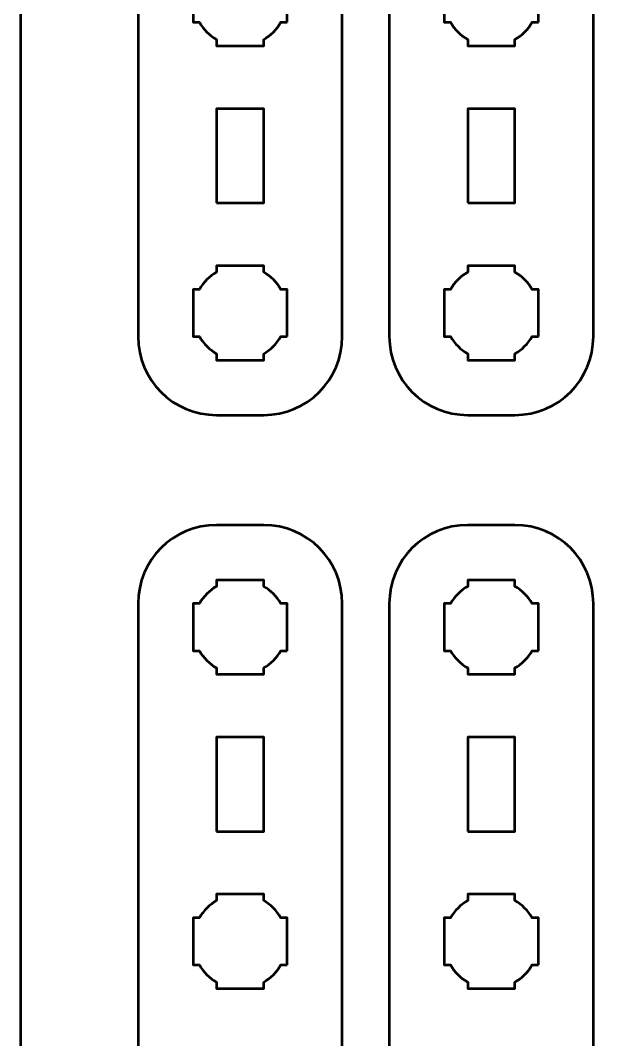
# Model space of a CAD drawing. Header units: centimetres. Extents: x -21 to 0, y -29.7 to 0.
# Drawn here: x -21 to -17.33, y -23.87 to -17.39 of the extents above; entities that cross this region are included whole.
import ezdxf

# ---------------------------------------------------------------- set-up
doc = ezdxf.new("R2010")
doc.units = ezdxf.units.CM
doc.header["$MEASUREMENT"] = 0
doc.layers.add('Layer 1', color=7, linetype='Continuous')

msp = doc.modelspace()

# ---------------------------------------------------------------- linework, layer by layer
at = {"layer": 'Layer 1', "color": 1, "lineweight": 53}
msp.add_open_spline([(-21.00003, -29.19995), (-21.00003, -29.19995), (-21.00003, -2.29992), (-21.00003, -2.29992), (-21.00003, -2.29992), (-21.00003, -2.21709), (-20.93286, -2.14992), (-20.85003, -2.14992), (-20.85003, -2.14992), (-20.7672, -2.14992), (-20.70003, -2.08275), (-20.70003, -1.99992), (-20.70003, -1.99992), (-20.70003, -1.91709), (-20.7672, -1.84992), (-20.85003, -1.84992), (-20.85003, -1.84992), (-20.93286, -1.84992), (-21.00003, -1.78275), (-21.00003, -1.69992), (-21.00003, -1.69992), (-21.00003, -1.61709), (-20.93286, -1.54992), (-20.85003, -1.54992), (-20.85003, -1.54992), (-20.7672, -1.54992), (-20.70003, -1.48275), (-20.70003, -1.39992), (-20.70003, -1.39992), (-20.70003, -1.31709), (-20.7672, -1.24992), (-20.85003, -1.24992), (-20.85003, -1.24992), (-20.93286, -1.24992), (-21.00003, -1.18275), (-21.00003, -1.09992), (-21.00003, -1.09992), (-21.00003, -1.09992), (-21.00003, -0.49992), (-21.00003, -0.49992), (-21.00003, -0.49992), (-21.00003, -0.22295), (-20.77694, 0.00004), (-20.49994, 0.00004), (-20.49994, 0.00004), (-20.49994, 0.00004), (-0.50008, 0.00004), (-0.50008, 0.00004), (-0.50008, 0.00004), (-0.22294, 0.00004), (0.00002, -0.22295), (0.00002, -0.49992), (0.00002, -0.49992), (0.00002, -0.49992), (0.00002, -29.19995), (0.00002, -29.19995), (0.00002, -29.19995), (0.00002, -29.47695), (-0.22294, -29.70004), (-0.50008, -29.70004), (-0.50008, -29.70004), (-0.50008, -29.70004), (-20.49994, -29.70004), (-20.49994, -29.70004), (-20.49994, -29.70004), (-20.77694, -29.70004), (-21.00003, -29.47695), (-21.00003, -29.19995)], degree=3, knots=[0, 0, 0, 0, 0.0588235, 0.0588235, 0.0588235, 0.0588235, 0.1176471, 0.1176471, 0.1176471, 0.1176471, 0.1764706, 0.1764706, 0.1764706, 0.1764706, 0.2352941, 0.2352941, 0.2352941, 0.2352941, 0.2941176, 0.2941176, 0.2941176, 0.2941176, 0.3529412, 0.3529412, 0.3529412, 0.3529412, 0.4117647, 0.4117647, 0.4117647, 0.4117647, 0.4705882, 0.4705882, 0.4705882, 0.4705882, 0.5294118, 0.5294118, 0.5294118, 0.5294118, 0.5882353, 0.5882353, 0.5882353, 0.5882353, 0.6470588, 0.6470588, 0.6470588, 0.6470588, 0.7058824, 0.7058824, 0.7058824, 0.7058824, 0.7647059, 0.7647059, 0.7647059, 0.7647059, 0.8235294, 0.8235294, 0.8235294, 0.8235294, 0.8823529, 0.8823529, 0.8823529, 0.8823529, 0.9411765, 0.9411765, 0.9411765, 0.9411765, 1, 1, 1, 1], dxfattribs=at)
at = {"layer": 'Layer 1', "color": 3, "lineweight": 53}
for points in [[(-20.25007, -19.39972), (-20.25007, -19.39972), (-20.25007, -1.09979), (-20.25007, -1.09979), (-20.25007, -1.09979), (-20.25007, -0.82279), (-20.02698, -0.59969), (-19.74998, -0.59969), (-19.74998, -0.59969), (-19.74998, -0.59969), (-19.44997, -0.59969), (-19.44997, -0.59969), (-19.44997, -0.59969), (-19.17301, -0.59969), (-18.95005, -0.82279), (-18.95005, -1.09979), (-18.95005, -1.09979), (-18.95005, -1.09979), (-18.95005, -19.39972), (-18.95005, -19.39972), (-18.95005, -19.39972), (-18.95005, -19.67672), (-19.17301, -19.89981), (-19.44997, -19.89981), (-19.44997, -19.89981), (-19.44997, -19.89981), (-19.74998, -19.89981), (-19.74998, -19.89981), (-19.74998, -19.89981), (-20.02698, -19.89981), (-20.25007, -19.67672), (-20.25007, -19.39972)], [(-18.65007, -19.39972), (-18.65007, -19.39972), (-18.65007, -1.09979), (-18.65007, -1.09979), (-18.65007, -1.09979), (-18.65007, -0.82279), (-18.42698, -0.59969), (-18.14998, -0.59969), (-18.14998, -0.59969), (-18.14998, -0.59969), (-17.84997, -0.59969), (-17.84997, -0.59969), (-17.84997, -0.59969), (-17.57301, -0.59969), (-17.35005, -0.82279), (-17.35005, -1.09979), (-17.35005, -1.09979), (-17.35005, -1.09979), (-17.35005, -19.39972), (-17.35005, -19.39972), (-17.35005, -19.39972), (-17.35005, -19.67672), (-17.57301, -19.89981), (-17.84997, -19.89981), (-17.84997, -19.89981), (-17.84997, -19.89981), (-18.14998, -19.89981), (-18.14998, -19.89981), (-18.14998, -19.89981), (-18.42698, -19.89981), (-18.65007, -19.67672), (-18.65007, -19.39972)], [(-20.25007, -27.39969), (-20.25007, -27.39969), (-20.25007, -21.09971), (-20.25007, -21.09971), (-20.25007, -21.09971), (-20.25007, -20.82274), (-20.02698, -20.59975), (-19.74998, -20.59975), (-19.74998, -20.59975), (-19.74998, -20.59975), (-19.44997, -20.59975), (-19.44997, -20.59975), (-19.44997, -20.59975), (-19.17301, -20.59975), (-18.95005, -20.82274), (-18.95005, -21.09971), (-18.95005, -21.09971), (-18.95005, -21.09971), (-18.95005, -27.39969), (-18.95005, -27.39969), (-18.95005, -27.39969), (-18.95005, -27.67669), (-19.17301, -27.89978), (-19.44997, -27.89978), (-19.44997, -27.89978), (-19.44997, -27.89978), (-19.74998, -27.89978), (-19.74998, -27.89978), (-19.74998, -27.89978), (-20.02698, -27.89978), (-20.25007, -27.67669), (-20.25007, -27.39969)], [(-18.65007, -27.39969), (-18.65007, -27.39969), (-18.65007, -21.09971), (-18.65007, -21.09971), (-18.65007, -21.09971), (-18.65007, -20.82274), (-18.42698, -20.59975), (-18.14998, -20.59975), (-18.14998, -20.59975), (-18.14998, -20.59975), (-17.84997, -20.59975), (-17.84997, -20.59975), (-17.84997, -20.59975), (-17.57301, -20.59975), (-17.35005, -20.82274), (-17.35005, -21.09971), (-17.35005, -21.09971), (-17.35005, -21.09971), (-17.35005, -27.39969), (-17.35005, -27.39969), (-17.35005, -27.39969), (-17.35005, -27.67669), (-17.57301, -27.89978), (-17.84997, -27.89978), (-17.84997, -27.89978), (-17.84997, -27.89978), (-18.14998, -27.89978), (-18.14998, -27.89978), (-18.14998, -27.89978), (-18.42698, -27.89978), (-18.65007, -27.67669), (-18.65007, -27.39969)]]:
    msp.add_open_spline(points, degree=3, knots=[0, 0, 0, 0, 0.125, 0.125, 0.125, 0.125, 0.25, 0.25, 0.25, 0.25, 0.375, 0.375, 0.375, 0.375, 0.5, 0.5, 0.5, 0.5, 0.625, 0.625, 0.625, 0.625, 0.75, 0.75, 0.75, 0.75, 0.875, 0.875, 0.875, 0.875, 1, 1, 1, 1], dxfattribs=at)
at = {"layer": 'Layer 1', "lineweight": 53}
for points, knots in [([(-19.30004, -17.39978), (-19.30004, -17.39978), (-19.34015, -17.39978), (-19.34015, -17.39978), (-19.34015, -17.39978), (-19.36647, -17.44526), (-19.4045, -17.48329), (-19.44997, -17.5096), (-19.44997, -17.5096), (-19.44997, -17.5096), (-19.44997, -17.54971), (-19.44997, -17.54971), (-19.44997, -17.54971), (-19.44997, -17.54971), (-19.60005, -17.54971), (-19.60005, -17.54971), (-19.60005, -17.54971), (-19.60005, -17.54971), (-19.74998, -17.54971), (-19.74998, -17.54971), (-19.74998, -17.54971), (-19.74998, -17.54971), (-19.74998, -17.5096), (-19.74998, -17.5096), (-19.74998, -17.5096), (-19.79559, -17.48329), (-19.83351, -17.44526), (-19.85983, -17.39978), (-19.85983, -17.39978), (-19.85983, -17.39978), (-19.90005, -17.39978), (-19.90005, -17.39978), (-19.90005, -17.39978), (-19.90005, -17.39978), (-19.90005, -17.24971), (-19.90005, -17.24971), (-19.90005, -17.24971), (-19.90005, -17.24971), (-19.90005, -17.09978), (-19.90005, -17.09978), (-19.90005, -17.09978), (-19.90005, -17.09978), (-19.85983, -17.09978), (-19.85983, -17.09978), (-19.85983, -17.09978), (-19.83351, -17.05431), (-19.79559, -17.01628), (-19.74998, -16.98996), (-19.74998, -16.98996), (-19.74998, -16.98996), (-19.74998, -16.94971), (-19.74998, -16.94971), (-19.74998, -16.94971), (-19.74998, -16.94971), (-19.60005, -16.94971), (-19.60005, -16.94971), (-19.60005, -16.94971), (-19.60005, -16.94971), (-19.44997, -16.94971), (-19.44997, -16.94971), (-19.44997, -16.94971), (-19.44997, -16.94971), (-19.44997, -16.98996), (-19.44997, -16.98996), (-19.44997, -16.98996), (-19.4045, -17.01628), (-19.36647, -17.05431), (-19.34015, -17.09978), (-19.34015, -17.09978), (-19.34015, -17.09978), (-19.30004, -17.09978), (-19.30004, -17.09978), (-19.30004, -17.09978), (-19.30004, -17.09978), (-19.30004, -17.24971), (-19.30004, -17.24971), (-19.30004, -17.24971), (-19.30004, -17.24971), (-19.30004, -17.39978), (-19.30004, -17.39978)], [0, 0, 0, 0, 0.05, 0.05, 0.05, 0.05, 0.1, 0.1, 0.1, 0.1, 0.15, 0.15, 0.15, 0.15, 0.2, 0.2, 0.2, 0.2, 0.25, 0.25, 0.25, 0.25, 0.3, 0.3, 0.3, 0.3, 0.35, 0.35, 0.35, 0.35, 0.4, 0.4, 0.4, 0.4, 0.45, 0.45, 0.45, 0.45, 0.5, 0.5, 0.5, 0.5, 0.55, 0.55, 0.55, 0.55, 0.6, 0.6, 0.6, 0.6, 0.65, 0.65, 0.65, 0.65, 0.7, 0.7, 0.7, 0.7, 0.75, 0.75, 0.75, 0.75, 0.8, 0.8, 0.8, 0.8, 0.85, 0.85, 0.85, 0.85, 0.9, 0.9, 0.9, 0.9, 0.95, 0.95, 0.95, 0.95, 1, 1, 1, 1]), ([(-17.70004, -17.39978), (-17.70004, -17.39978), (-17.74015, -17.39978), (-17.74015, -17.39978), (-17.74015, -17.39978), (-17.76647, -17.44526), (-17.8045, -17.48329), (-17.84997, -17.5096), (-17.84997, -17.5096), (-17.84997, -17.5096), (-17.84997, -17.54971), (-17.84997, -17.54971), (-17.84997, -17.54971), (-17.84997, -17.54971), (-18.00005, -17.54971), (-18.00005, -17.54971), (-18.00005, -17.54971), (-18.00005, -17.54971), (-18.14998, -17.54971), (-18.14998, -17.54971), (-18.14998, -17.54971), (-18.14998, -17.54971), (-18.14998, -17.5096), (-18.14998, -17.5096), (-18.14998, -17.5096), (-18.19559, -17.48329), (-18.23351, -17.44526), (-18.25983, -17.39978), (-18.25983, -17.39978), (-18.25983, -17.39978), (-18.30005, -17.39978), (-18.30005, -17.39978), (-18.30005, -17.39978), (-18.30005, -17.39978), (-18.30005, -17.24971), (-18.30005, -17.24971), (-18.30005, -17.24971), (-18.30005, -17.24971), (-18.30005, -17.09978), (-18.30005, -17.09978), (-18.30005, -17.09978), (-18.30005, -17.09978), (-18.25983, -17.09978), (-18.25983, -17.09978), (-18.25983, -17.09978), (-18.23351, -17.05431), (-18.19559, -17.01628), (-18.14998, -16.98996), (-18.14998, -16.98996), (-18.14998, -16.98996), (-18.14998, -16.94971), (-18.14998, -16.94971), (-18.14998, -16.94971), (-18.14998, -16.94971), (-18.00005, -16.94971), (-18.00005, -16.94971), (-18.00005, -16.94971), (-18.00005, -16.94971), (-17.84997, -16.94971), (-17.84997, -16.94971), (-17.84997, -16.94971), (-17.84997, -16.94971), (-17.84997, -16.98996), (-17.84997, -16.98996), (-17.84997, -16.98996), (-17.8045, -17.01628), (-17.76647, -17.05431), (-17.74015, -17.09978), (-17.74015, -17.09978), (-17.74015, -17.09978), (-17.70004, -17.09978), (-17.70004, -17.09978), (-17.70004, -17.09978), (-17.70004, -17.09978), (-17.70004, -17.24971), (-17.70004, -17.24971), (-17.70004, -17.24971), (-17.70004, -17.24971), (-17.70004, -17.39978), (-17.70004, -17.39978)], [0, 0, 0, 0, 0.05, 0.05, 0.05, 0.05, 0.1, 0.1, 0.1, 0.1, 0.15, 0.15, 0.15, 0.15, 0.2, 0.2, 0.2, 0.2, 0.25, 0.25, 0.25, 0.25, 0.3, 0.3, 0.3, 0.3, 0.35, 0.35, 0.35, 0.35, 0.4, 0.4, 0.4, 0.4, 0.45, 0.45, 0.45, 0.45, 0.5, 0.5, 0.5, 0.5, 0.55, 0.55, 0.55, 0.55, 0.6, 0.6, 0.6, 0.6, 0.65, 0.65, 0.65, 0.65, 0.7, 0.7, 0.7, 0.7, 0.75, 0.75, 0.75, 0.75, 0.8, 0.8, 0.8, 0.8, 0.85, 0.85, 0.85, 0.85, 0.9, 0.9, 0.9, 0.9, 0.95, 0.95, 0.95, 0.95, 1, 1, 1, 1]), ([(-19.74998, -18.54977), (-19.74998, -18.54977), (-19.74998, -17.94976), (-19.74998, -17.94976), (-19.74998, -17.94976), (-19.74998, -17.94976), (-19.44997, -17.94976), (-19.44997, -17.94976), (-19.44997, -17.94976), (-19.44997, -17.94976), (-19.44997, -18.54977), (-19.44997, -18.54977), (-19.44997, -18.54977), (-19.44997, -18.54977), (-19.74998, -18.54977), (-19.74998, -18.54977)], [0, 0, 0, 0, 0.25, 0.25, 0.25, 0.25, 0.5, 0.5, 0.5, 0.5, 0.75, 0.75, 0.75, 0.75, 1, 1, 1, 1]), ([(-18.14998, -18.54977), (-18.14998, -18.54977), (-18.14998, -17.94976), (-18.14998, -17.94976), (-18.14998, -17.94976), (-18.14998, -17.94976), (-17.84997, -17.94976), (-17.84997, -17.94976), (-17.84997, -17.94976), (-17.84997, -17.94976), (-17.84997, -18.54977), (-17.84997, -18.54977), (-17.84997, -18.54977), (-17.84997, -18.54977), (-18.14998, -18.54977), (-18.14998, -18.54977)], [0, 0, 0, 0, 0.25, 0.25, 0.25, 0.25, 0.5, 0.5, 0.5, 0.5, 0.75, 0.75, 0.75, 0.75, 1, 1, 1, 1]), ([(-19.30004, -19.39972), (-19.30004, -19.39972), (-19.34015, -19.39972), (-19.34015, -19.39972), (-19.34015, -19.39972), (-19.36647, -19.44533), (-19.4045, -19.48325), (-19.44997, -19.50957), (-19.44997, -19.50957), (-19.44997, -19.50957), (-19.44997, -19.54979), (-19.44997, -19.54979), (-19.44997, -19.54979), (-19.44997, -19.54979), (-19.60005, -19.54979), (-19.60005, -19.54979), (-19.60005, -19.54979), (-19.60005, -19.54979), (-19.74998, -19.54979), (-19.74998, -19.54979), (-19.74998, -19.54979), (-19.74998, -19.54979), (-19.74998, -19.50957), (-19.74998, -19.50957), (-19.74998, -19.50957), (-19.79559, -19.48325), (-19.83351, -19.44533), (-19.85983, -19.39972), (-19.85983, -19.39972), (-19.85983, -19.39972), (-19.90005, -19.39972), (-19.90005, -19.39972), (-19.90005, -19.39972), (-19.90005, -19.39972), (-19.90005, -19.24979), (-19.90005, -19.24979), (-19.90005, -19.24979), (-19.90005, -19.24979), (-19.90005, -19.09971), (-19.90005, -19.09971), (-19.90005, -19.09971), (-19.90005, -19.09971), (-19.85983, -19.09971), (-19.85983, -19.09971), (-19.85983, -19.09971), (-19.83351, -19.05424), (-19.79559, -19.01621), (-19.74998, -18.98989), (-19.74998, -18.98989), (-19.74998, -18.98989), (-19.74998, -18.94978), (-19.74998, -18.94978), (-19.74998, -18.94978), (-19.74998, -18.94978), (-19.60005, -18.94978), (-19.60005, -18.94978), (-19.60005, -18.94978), (-19.60005, -18.94978), (-19.44997, -18.94978), (-19.44997, -18.94978), (-19.44997, -18.94978), (-19.44997, -18.94978), (-19.44997, -18.98989), (-19.44997, -18.98989), (-19.44997, -18.98989), (-19.4045, -19.01621), (-19.36647, -19.05424), (-19.34015, -19.09971), (-19.34015, -19.09971), (-19.34015, -19.09971), (-19.30004, -19.09971), (-19.30004, -19.09971), (-19.30004, -19.09971), (-19.30004, -19.09971), (-19.30004, -19.24979), (-19.30004, -19.24979), (-19.30004, -19.24979), (-19.30004, -19.24979), (-19.30004, -19.39972), (-19.30004, -19.39972)], [0, 0, 0, 0, 0.05, 0.05, 0.05, 0.05, 0.1, 0.1, 0.1, 0.1, 0.15, 0.15, 0.15, 0.15, 0.2, 0.2, 0.2, 0.2, 0.25, 0.25, 0.25, 0.25, 0.3, 0.3, 0.3, 0.3, 0.35, 0.35, 0.35, 0.35, 0.4, 0.4, 0.4, 0.4, 0.45, 0.45, 0.45, 0.45, 0.5, 0.5, 0.5, 0.5, 0.55, 0.55, 0.55, 0.55, 0.6, 0.6, 0.6, 0.6, 0.65, 0.65, 0.65, 0.65, 0.7, 0.7, 0.7, 0.7, 0.75, 0.75, 0.75, 0.75, 0.8, 0.8, 0.8, 0.8, 0.85, 0.85, 0.85, 0.85, 0.9, 0.9, 0.9, 0.9, 0.95, 0.95, 0.95, 0.95, 1, 1, 1, 1]), ([(-17.70004, -19.39972), (-17.70004, -19.39972), (-17.74015, -19.39972), (-17.74015, -19.39972), (-17.74015, -19.39972), (-17.76647, -19.44533), (-17.8045, -19.48325), (-17.84997, -19.50957), (-17.84997, -19.50957), (-17.84997, -19.50957), (-17.84997, -19.54979), (-17.84997, -19.54979), (-17.84997, -19.54979), (-17.84997, -19.54979), (-18.00005, -19.54979), (-18.00005, -19.54979), (-18.00005, -19.54979), (-18.00005, -19.54979), (-18.14998, -19.54979), (-18.14998, -19.54979), (-18.14998, -19.54979), (-18.14998, -19.54979), (-18.14998, -19.50957), (-18.14998, -19.50957), (-18.14998, -19.50957), (-18.19559, -19.48325), (-18.23351, -19.44533), (-18.25983, -19.39972), (-18.25983, -19.39972), (-18.25983, -19.39972), (-18.30005, -19.39972), (-18.30005, -19.39972), (-18.30005, -19.39972), (-18.30005, -19.39972), (-18.30005, -19.24979), (-18.30005, -19.24979), (-18.30005, -19.24979), (-18.30005, -19.24979), (-18.30005, -19.09971), (-18.30005, -19.09971), (-18.30005, -19.09971), (-18.30005, -19.09971), (-18.25983, -19.09971), (-18.25983, -19.09971), (-18.25983, -19.09971), (-18.23351, -19.05424), (-18.19559, -19.01621), (-18.14998, -18.98989), (-18.14998, -18.98989), (-18.14998, -18.98989), (-18.14998, -18.94978), (-18.14998, -18.94978), (-18.14998, -18.94978), (-18.14998, -18.94978), (-18.00005, -18.94978), (-18.00005, -18.94978), (-18.00005, -18.94978), (-18.00005, -18.94978), (-17.84997, -18.94978), (-17.84997, -18.94978), (-17.84997, -18.94978), (-17.84997, -18.94978), (-17.84997, -18.98989), (-17.84997, -18.98989), (-17.84997, -18.98989), (-17.8045, -19.01621), (-17.76647, -19.05424), (-17.74015, -19.09971), (-17.74015, -19.09971), (-17.74015, -19.09971), (-17.70004, -19.09971), (-17.70004, -19.09971), (-17.70004, -19.09971), (-17.70004, -19.09971), (-17.70004, -19.24979), (-17.70004, -19.24979), (-17.70004, -19.24979), (-17.70004, -19.24979), (-17.70004, -19.39972), (-17.70004, -19.39972)], [0, 0, 0, 0, 0.05, 0.05, 0.05, 0.05, 0.1, 0.1, 0.1, 0.1, 0.15, 0.15, 0.15, 0.15, 0.2, 0.2, 0.2, 0.2, 0.25, 0.25, 0.25, 0.25, 0.3, 0.3, 0.3, 0.3, 0.35, 0.35, 0.35, 0.35, 0.4, 0.4, 0.4, 0.4, 0.45, 0.45, 0.45, 0.45, 0.5, 0.5, 0.5, 0.5, 0.55, 0.55, 0.55, 0.55, 0.6, 0.6, 0.6, 0.6, 0.65, 0.65, 0.65, 0.65, 0.7, 0.7, 0.7, 0.7, 0.75, 0.75, 0.75, 0.75, 0.8, 0.8, 0.8, 0.8, 0.85, 0.85, 0.85, 0.85, 0.9, 0.9, 0.9, 0.9, 0.95, 0.95, 0.95, 0.95, 1, 1, 1, 1]), ([(-19.30004, -21.39971), (-19.30004, -21.39971), (-19.34015, -21.39971), (-19.34015, -21.39971), (-19.34015, -21.39971), (-19.36647, -21.44533), (-19.4045, -21.48321), (-19.44997, -21.50953), (-19.44997, -21.50953), (-19.44997, -21.50953), (-19.44997, -21.54978), (-19.44997, -21.54978), (-19.44997, -21.54978), (-19.44997, -21.54978), (-19.60005, -21.54978), (-19.60005, -21.54978), (-19.60005, -21.54978), (-19.60005, -21.54978), (-19.74998, -21.54978), (-19.74998, -21.54978), (-19.74998, -21.54978), (-19.74998, -21.54978), (-19.74998, -21.50953), (-19.74998, -21.50953), (-19.74998, -21.50953), (-19.79559, -21.48321), (-19.83351, -21.44533), (-19.85983, -21.39971), (-19.85983, -21.39971), (-19.85983, -21.39971), (-19.90005, -21.39971), (-19.90005, -21.39971), (-19.90005, -21.39971), (-19.90005, -21.39971), (-19.90005, -21.24978), (-19.90005, -21.24978), (-19.90005, -21.24978), (-19.90005, -21.24978), (-19.90005, -21.09971), (-19.90005, -21.09971), (-19.90005, -21.09971), (-19.90005, -21.09971), (-19.85983, -21.09971), (-19.85983, -21.09971), (-19.85983, -21.09971), (-19.83351, -21.05424), (-19.79559, -21.01621), (-19.74998, -20.98989), (-19.74998, -20.98989), (-19.74998, -20.98989), (-19.74998, -20.94978), (-19.74998, -20.94978), (-19.74998, -20.94978), (-19.74998, -20.94978), (-19.60005, -20.94978), (-19.60005, -20.94978), (-19.60005, -20.94978), (-19.60005, -20.94978), (-19.44997, -20.94978), (-19.44997, -20.94978), (-19.44997, -20.94978), (-19.44997, -20.94978), (-19.44997, -20.98989), (-19.44997, -20.98989), (-19.44997, -20.98989), (-19.4045, -21.01621), (-19.36647, -21.05424), (-19.34015, -21.09971), (-19.34015, -21.09971), (-19.34015, -21.09971), (-19.30004, -21.09971), (-19.30004, -21.09971), (-19.30004, -21.09971), (-19.30004, -21.09971), (-19.30004, -21.24978), (-19.30004, -21.24978), (-19.30004, -21.24978), (-19.30004, -21.24978), (-19.30004, -21.39971), (-19.30004, -21.39971)], [0, 0, 0, 0, 0.05, 0.05, 0.05, 0.05, 0.1, 0.1, 0.1, 0.1, 0.15, 0.15, 0.15, 0.15, 0.2, 0.2, 0.2, 0.2, 0.25, 0.25, 0.25, 0.25, 0.3, 0.3, 0.3, 0.3, 0.35, 0.35, 0.35, 0.35, 0.4, 0.4, 0.4, 0.4, 0.45, 0.45, 0.45, 0.45, 0.5, 0.5, 0.5, 0.5, 0.55, 0.55, 0.55, 0.55, 0.6, 0.6, 0.6, 0.6, 0.65, 0.65, 0.65, 0.65, 0.7, 0.7, 0.7, 0.7, 0.75, 0.75, 0.75, 0.75, 0.8, 0.8, 0.8, 0.8, 0.85, 0.85, 0.85, 0.85, 0.9, 0.9, 0.9, 0.9, 0.95, 0.95, 0.95, 0.95, 1, 1, 1, 1]), ([(-17.70004, -21.39971), (-17.70004, -21.39971), (-17.74015, -21.39971), (-17.74015, -21.39971), (-17.74015, -21.39971), (-17.76647, -21.44533), (-17.8045, -21.48321), (-17.84997, -21.50953), (-17.84997, -21.50953), (-17.84997, -21.50953), (-17.84997, -21.54978), (-17.84997, -21.54978), (-17.84997, -21.54978), (-17.84997, -21.54978), (-18.00005, -21.54978), (-18.00005, -21.54978), (-18.00005, -21.54978), (-18.00005, -21.54978), (-18.14998, -21.54978), (-18.14998, -21.54978), (-18.14998, -21.54978), (-18.14998, -21.54978), (-18.14998, -21.50953), (-18.14998, -21.50953), (-18.14998, -21.50953), (-18.19559, -21.48321), (-18.23351, -21.44533), (-18.25983, -21.39971), (-18.25983, -21.39971), (-18.25983, -21.39971), (-18.30005, -21.39971), (-18.30005, -21.39971), (-18.30005, -21.39971), (-18.30005, -21.39971), (-18.30005, -21.24978), (-18.30005, -21.24978), (-18.30005, -21.24978), (-18.30005, -21.24978), (-18.30005, -21.09971), (-18.30005, -21.09971), (-18.30005, -21.09971), (-18.30005, -21.09971), (-18.25983, -21.09971), (-18.25983, -21.09971), (-18.25983, -21.09971), (-18.23351, -21.05424), (-18.19559, -21.01621), (-18.14998, -20.98989), (-18.14998, -20.98989), (-18.14998, -20.98989), (-18.14998, -20.94978), (-18.14998, -20.94978), (-18.14998, -20.94978), (-18.14998, -20.94978), (-18.00005, -20.94978), (-18.00005, -20.94978), (-18.00005, -20.94978), (-18.00005, -20.94978), (-17.84997, -20.94978), (-17.84997, -20.94978), (-17.84997, -20.94978), (-17.84997, -20.94978), (-17.84997, -20.98989), (-17.84997, -20.98989), (-17.84997, -20.98989), (-17.8045, -21.01621), (-17.76647, -21.05424), (-17.74015, -21.09971), (-17.74015, -21.09971), (-17.74015, -21.09971), (-17.70004, -21.09971), (-17.70004, -21.09971), (-17.70004, -21.09971), (-17.70004, -21.09971), (-17.70004, -21.24978), (-17.70004, -21.24978), (-17.70004, -21.24978), (-17.70004, -21.24978), (-17.70004, -21.39971), (-17.70004, -21.39971)], [0, 0, 0, 0, 0.05, 0.05, 0.05, 0.05, 0.1, 0.1, 0.1, 0.1, 0.15, 0.15, 0.15, 0.15, 0.2, 0.2, 0.2, 0.2, 0.25, 0.25, 0.25, 0.25, 0.3, 0.3, 0.3, 0.3, 0.35, 0.35, 0.35, 0.35, 0.4, 0.4, 0.4, 0.4, 0.45, 0.45, 0.45, 0.45, 0.5, 0.5, 0.5, 0.5, 0.55, 0.55, 0.55, 0.55, 0.6, 0.6, 0.6, 0.6, 0.65, 0.65, 0.65, 0.65, 0.7, 0.7, 0.7, 0.7, 0.75, 0.75, 0.75, 0.75, 0.8, 0.8, 0.8, 0.8, 0.85, 0.85, 0.85, 0.85, 0.9, 0.9, 0.9, 0.9, 0.95, 0.95, 0.95, 0.95, 1, 1, 1, 1]), ([(-19.74998, -22.5497), (-19.74998, -22.5497), (-19.74998, -21.94969), (-19.74998, -21.94969), (-19.74998, -21.94969), (-19.74998, -21.94969), (-19.44997, -21.94969), (-19.44997, -21.94969), (-19.44997, -21.94969), (-19.44997, -21.94969), (-19.44997, -22.5497), (-19.44997, -22.5497), (-19.44997, -22.5497), (-19.44997, -22.5497), (-19.74998, -22.5497), (-19.74998, -22.5497)], [0, 0, 0, 0, 0.25, 0.25, 0.25, 0.25, 0.5, 0.5, 0.5, 0.5, 0.75, 0.75, 0.75, 0.75, 1, 1, 1, 1]), ([(-18.14998, -22.5497), (-18.14998, -22.5497), (-18.14998, -21.94969), (-18.14998, -21.94969), (-18.14998, -21.94969), (-18.14998, -21.94969), (-17.84997, -21.94969), (-17.84997, -21.94969), (-17.84997, -21.94969), (-17.84997, -21.94969), (-17.84997, -22.5497), (-17.84997, -22.5497), (-17.84997, -22.5497), (-17.84997, -22.5497), (-18.14998, -22.5497), (-18.14998, -22.5497)], [0, 0, 0, 0, 0.25, 0.25, 0.25, 0.25, 0.5, 0.5, 0.5, 0.5, 0.75, 0.75, 0.75, 0.75, 1, 1, 1, 1]), ([(-19.30004, -23.39982), (-19.30004, -23.39982), (-19.34015, -23.39982), (-19.34015, -23.39982), (-19.34015, -23.39982), (-19.36647, -23.44529), (-19.4045, -23.48318), (-19.44997, -23.50964), (-19.44997, -23.50964), (-19.44997, -23.50964), (-19.44997, -23.54975), (-19.44997, -23.54975), (-19.44997, -23.54975), (-19.44997, -23.54975), (-19.60005, -23.54975), (-19.60005, -23.54975), (-19.60005, -23.54975), (-19.60005, -23.54975), (-19.74998, -23.54975), (-19.74998, -23.54975), (-19.74998, -23.54975), (-19.74998, -23.54975), (-19.74998, -23.50964), (-19.74998, -23.50964), (-19.74998, -23.50964), (-19.79559, -23.48318), (-19.83351, -23.44529), (-19.85983, -23.39982), (-19.85983, -23.39982), (-19.85983, -23.39982), (-19.90005, -23.39982), (-19.90005, -23.39982), (-19.90005, -23.39982), (-19.90005, -23.39982), (-19.90005, -23.24975), (-19.90005, -23.24975), (-19.90005, -23.24975), (-19.90005, -23.24975), (-19.90005, -23.09982), (-19.90005, -23.09982), (-19.90005, -23.09982), (-19.90005, -23.09982), (-19.85983, -23.09982), (-19.85983, -23.09982), (-19.85983, -23.09982), (-19.83351, -23.0542), (-19.79559, -23.01628), (-19.74998, -22.98996), (-19.74998, -22.98996), (-19.74998, -22.98996), (-19.74998, -22.94975), (-19.74998, -22.94975), (-19.74998, -22.94975), (-19.74998, -22.94975), (-19.60005, -22.94975), (-19.60005, -22.94975), (-19.60005, -22.94975), (-19.60005, -22.94975), (-19.44997, -22.94975), (-19.44997, -22.94975), (-19.44997, -22.94975), (-19.44997, -22.94975), (-19.44997, -22.98996), (-19.44997, -22.98996), (-19.44997, -22.98996), (-19.4045, -23.01628), (-19.36647, -23.0542), (-19.34015, -23.09982), (-19.34015, -23.09982), (-19.34015, -23.09982), (-19.30004, -23.09982), (-19.30004, -23.09982), (-19.30004, -23.09982), (-19.30004, -23.09982), (-19.30004, -23.24975), (-19.30004, -23.24975), (-19.30004, -23.24975), (-19.30004, -23.24975), (-19.30004, -23.39982), (-19.30004, -23.39982)], [0, 0, 0, 0, 0.05, 0.05, 0.05, 0.05, 0.1, 0.1, 0.1, 0.1, 0.15, 0.15, 0.15, 0.15, 0.2, 0.2, 0.2, 0.2, 0.25, 0.25, 0.25, 0.25, 0.3, 0.3, 0.3, 0.3, 0.35, 0.35, 0.35, 0.35, 0.4, 0.4, 0.4, 0.4, 0.45, 0.45, 0.45, 0.45, 0.5, 0.5, 0.5, 0.5, 0.55, 0.55, 0.55, 0.55, 0.6, 0.6, 0.6, 0.6, 0.65, 0.65, 0.65, 0.65, 0.7, 0.7, 0.7, 0.7, 0.75, 0.75, 0.75, 0.75, 0.8, 0.8, 0.8, 0.8, 0.85, 0.85, 0.85, 0.85, 0.9, 0.9, 0.9, 0.9, 0.95, 0.95, 0.95, 0.95, 1, 1, 1, 1]), ([(-17.70004, -23.39982), (-17.70004, -23.39982), (-17.74015, -23.39982), (-17.74015, -23.39982), (-17.74015, -23.39982), (-17.76647, -23.44529), (-17.8045, -23.48318), (-17.84997, -23.50964), (-17.84997, -23.50964), (-17.84997, -23.50964), (-17.84997, -23.54975), (-17.84997, -23.54975), (-17.84997, -23.54975), (-17.84997, -23.54975), (-18.00005, -23.54975), (-18.00005, -23.54975), (-18.00005, -23.54975), (-18.00005, -23.54975), (-18.14998, -23.54975), (-18.14998, -23.54975), (-18.14998, -23.54975), (-18.14998, -23.54975), (-18.14998, -23.50964), (-18.14998, -23.50964), (-18.14998, -23.50964), (-18.19559, -23.48318), (-18.23351, -23.44529), (-18.25983, -23.39982), (-18.25983, -23.39982), (-18.25983, -23.39982), (-18.30005, -23.39982), (-18.30005, -23.39982), (-18.30005, -23.39982), (-18.30005, -23.39982), (-18.30005, -23.24975), (-18.30005, -23.24975), (-18.30005, -23.24975), (-18.30005, -23.24975), (-18.30005, -23.09982), (-18.30005, -23.09982), (-18.30005, -23.09982), (-18.30005, -23.09982), (-18.25983, -23.09982), (-18.25983, -23.09982), (-18.25983, -23.09982), (-18.23351, -23.0542), (-18.19559, -23.01628), (-18.14998, -22.98996), (-18.14998, -22.98996), (-18.14998, -22.98996), (-18.14998, -22.94975), (-18.14998, -22.94975), (-18.14998, -22.94975), (-18.14998, -22.94975), (-18.00005, -22.94975), (-18.00005, -22.94975), (-18.00005, -22.94975), (-18.00005, -22.94975), (-17.84997, -22.94975), (-17.84997, -22.94975), (-17.84997, -22.94975), (-17.84997, -22.94975), (-17.84997, -22.98996), (-17.84997, -22.98996), (-17.84997, -22.98996), (-17.8045, -23.01628), (-17.76647, -23.0542), (-17.74015, -23.09982), (-17.74015, -23.09982), (-17.74015, -23.09982), (-17.70004, -23.09982), (-17.70004, -23.09982), (-17.70004, -23.09982), (-17.70004, -23.09982), (-17.70004, -23.24975), (-17.70004, -23.24975), (-17.70004, -23.24975), (-17.70004, -23.24975), (-17.70004, -23.39982), (-17.70004, -23.39982)], [0, 0, 0, 0, 0.05, 0.05, 0.05, 0.05, 0.1, 0.1, 0.1, 0.1, 0.15, 0.15, 0.15, 0.15, 0.2, 0.2, 0.2, 0.2, 0.25, 0.25, 0.25, 0.25, 0.3, 0.3, 0.3, 0.3, 0.35, 0.35, 0.35, 0.35, 0.4, 0.4, 0.4, 0.4, 0.45, 0.45, 0.45, 0.45, 0.5, 0.5, 0.5, 0.5, 0.55, 0.55, 0.55, 0.55, 0.6, 0.6, 0.6, 0.6, 0.65, 0.65, 0.65, 0.65, 0.7, 0.7, 0.7, 0.7, 0.75, 0.75, 0.75, 0.75, 0.8, 0.8, 0.8, 0.8, 0.85, 0.85, 0.85, 0.85, 0.9, 0.9, 0.9, 0.9, 0.95, 0.95, 0.95, 0.95, 1, 1, 1, 1])]:
    msp.add_open_spline(points, degree=3, knots=knots, dxfattribs=at)

doc.saveas('drawing.dxf')
